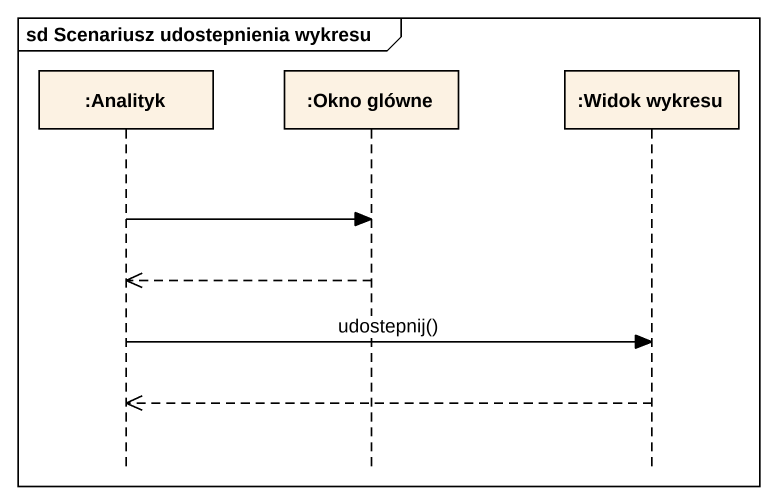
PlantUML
@startuml
mainframe sd Scenariusz udostepnienia wykresu
hide footbox
participant ":Analityk" as Analityk
participant ":Okno glówne" as Okno_glówne
participant ":Widok wykresu" as Widok_wykresu

Analityk -> Okno_glówne
Okno_glówne -->> Analityk
Analityk -> Widok_wykresu : udostepnij()
Widok_wykresu -->> Analityk
@enduml
